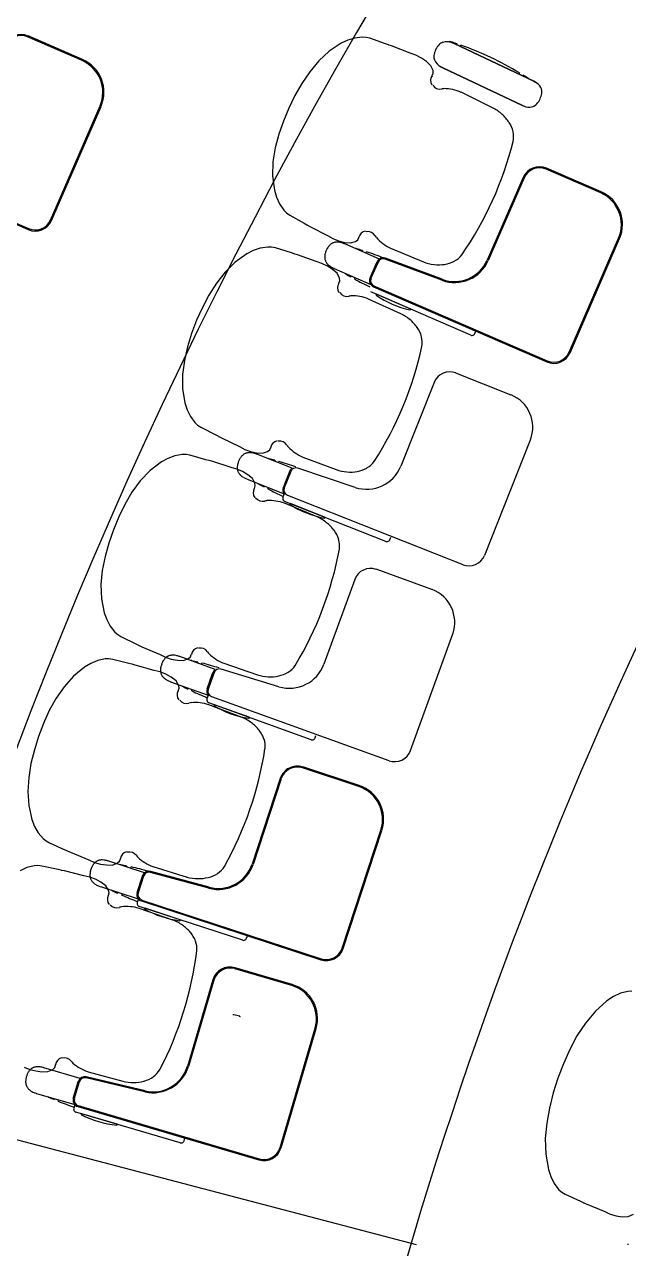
# Model space of a CAD drawing. Extents: x 324 to 2190, y 315 to 1855.
# Drawn here: x 763.3 to 817.8, y 1452 to 1562.4 of the extents above; entities that cross this region are included whole.
import ezdxf

# ---------------------------------------------------------------- set-up
doc = ezdxf.new("R2010")
doc.units = 0
doc.header["$LTSCALE"] = 48
doc.header["$MEASUREMENT"] = 0
doc.layers.add('first flr', color=8, linetype='CONTINUOUS')

msp = doc.modelspace()

# ---------------------------------------------------------------- linework, layer by layer
at = {"layer": 'first flr'}
for p, q in [((768.55, 1559.28), (763.63, 1561.41)), ((768.51, 1559.19), (763.59, 1561.33)), ((802.28, 1560.72), (802.24, 1560.63)), ((802.59, 1560.47), (802.64, 1560.59)), ((807.93, 1558.09), (807.87, 1557.97)), ((808.22, 1557.8), (808.26, 1557.89)), ((805.57, 1554.91), (802.69, 1556.33)), ((765.66, 1544.81), (770.12, 1555.1)), ((765.74, 1544.77), (770.21, 1555.06)), ((808.35, 1555.08), (808.2, 1555.15)), ((748.02, 1550.72), (763.64, 1543.94)), ((748.06, 1550.81), (763.67, 1544.03)), ((815.27, 1547.26), (810.35, 1549.4)), ((815.31, 1547.35), (810.38, 1549.48)), ((808.28, 1548.65), (805.03, 1541.19)), ((808.36, 1548.61), (805.12, 1541.15)), ((795.31, 1541.29), (792.18, 1542.65)), ((812.42, 1532.88), (816.88, 1543.17)), ((812.5, 1532.84), (816.97, 1543.13)), ((793.77, 1542.06), (793.74, 1541.97)), ((794.09, 1541.82), (794.14, 1541.94)), ((796.31, 1542.27), (799.28, 1541.03)), ((791.22, 1540.44), (794.53, 1539)), ((795.1, 1541.04), (794.47, 1539.58)), ((795.19, 1541.01), (794.55, 1539.55)), ((800.94, 1539.37), (795.83, 1541.28)), ((800.97, 1539.46), (795.87, 1541.37)), ((792.78, 1539.76), (792.74, 1539.68)), ((793.08, 1539.49), (793.13, 1539.61)), ((803.54, 1534.42), (794.54, 1538.33)), ((794.78, 1538.79), (810.39, 1532.01)), ((794.82, 1538.88), (810.43, 1532.1)), ((797.25, 1536.36), (794.32, 1537.68)), ((795.02, 1538.09), (795, 1538.06)), ((798.09, 1536.79), (795.05, 1538.11)), ((798.09, 1536.72), (798.1, 1536.75)), ((803.91, 1534.57), (804.01, 1534.79)), ((807.19, 1529.02), (802.2, 1531)), ((800.24, 1530.16), (797.24, 1522.59)), ((804.8, 1514.56), (808.93, 1524.99)), ((787.43, 1522.42), (784.26, 1523.68)), ((785.87, 1523.14), (785.84, 1523.05)), ((786.19, 1522.91), (786.24, 1523.03)), ((788.4, 1523.43), (791.4, 1522.29)), ((787.32, 1522.13), (786.73, 1520.65)), ((793.12, 1520.68), (787.95, 1522.43)), ((783.37, 1521.44), (786.72, 1520.11)), ((784.95, 1520.81), (784.91, 1520.73)), ((785.26, 1520.55), (785.31, 1520.67)), ((786.72, 1520.1), (786.6, 1519.8)), ((795.88, 1515.82), (786.76, 1519.43)), ((787.02, 1519.99), (802.84, 1513.72)), ((789.71, 1518.02), (786.74, 1519.26)), ((787.24, 1519.21), (787.23, 1519.18)), ((790.35, 1518.01), (787.28, 1519.23)), ((790.35, 1517.94), (790.37, 1517.97)), ((796.24, 1515.97), (796.33, 1516.2)), ((798.64, 1452.37), (566.36, 1513.34)), ((800.05, 1511.47), (795.01, 1513.3)), ((793.08, 1512.39), (790.31, 1504.74)), ((798.11, 1496.94), (801.92, 1507.49)), ((780.5, 1504.27), (777.3, 1505.43)), ((778.93, 1504.94), (778.89, 1504.85)), ((779.26, 1504.72), (779.3, 1504.84)), ((780.41, 1503.98), (779.86, 1502.48)), ((786.25, 1502.7), (781.03, 1504.29)), ((781.27, 1504.82), (784.31, 1503.78)), ((776.48, 1503.16), (779.87, 1501.94)), ((778.07, 1502.58), (778.04, 1502.5)), ((778.39, 1502.33), (778.44, 1502.45)), ((779.87, 1501.93), (779.76, 1501.62)), ((780.17, 1501.83), (796.17, 1496.04)), ((782.92, 1499.94), (779.92, 1501.08)), ((789.15, 1497.92), (779.93, 1501.26)), ((780.41, 1501.06), (780.4, 1501.02)), ((783.56, 1499.95), (780.45, 1501.07)), ((783.57, 1499.87), (783.58, 1499.91)), ((789.51, 1498.09), (789.59, 1498.32)), ((793.46, 1493.71), (788.36, 1495.38)), ((793.49, 1493.79), (788.39, 1495.47)), ((786.37, 1494.44), (783.83, 1486.71)), ((786.46, 1494.41), (783.92, 1486.68)), ((791.95, 1479.13), (795.45, 1489.78)), ((792.04, 1479.1), (795.54, 1489.75)), ((774.14, 1485.91), (770.9, 1486.98)), ((772.54, 1486.53), (772.51, 1486.45)), ((772.88, 1486.33), (772.92, 1486.45)), ((774.89, 1486.49), (777.96, 1485.54)), ((773.96, 1485.65), (773.46, 1484.13)), ((774.05, 1485.62), (773.55, 1484.1)), ((779.93, 1484.52), (774.66, 1485.95)), ((779.95, 1484.61), (774.69, 1486.04)), ((770.15, 1484.68), (773.57, 1483.56)), ((771.76, 1484.16), (771.73, 1484.07)), ((772.09, 1483.91), (772.13, 1484.04)), ((773.58, 1483.56), (773.47, 1483.25)), ((773.85, 1483.38), (790.02, 1478.07)), ((773.88, 1483.46), (790.05, 1478.16)), ((782.98, 1479.84), (773.65, 1482.89)), ((776.68, 1481.66), (773.65, 1482.71)), ((774.15, 1482.7), (774.13, 1482.66)), ((777.33, 1481.69), (774.18, 1482.72)), ((777.33, 1481.61), (777.35, 1481.65)), ((783.33, 1480.01), (783.4, 1480.24)), ((787.41, 1475.75), (782.26, 1477.27)), ((787.44, 1475.84), (782.29, 1477.35)), ((780.3, 1476.27), (778, 1468.46)), ((780.39, 1476.24), (778.09, 1468.44)), ((782.72, 1473), (782.69, 1472.91)), ((786.35, 1461.13), (789.51, 1471.89)), ((786.44, 1461.1), (789.6, 1471.86)), ((768.33, 1467.37), (765.06, 1468.34)), ((774.18, 1466.25), (768.88, 1467.52)), ((769.06, 1467.97), (772.16, 1467.12)), ((768.16, 1467.1), (767.71, 1465.57)), ((768.25, 1467.07), (767.8, 1465.55)), ((774.16, 1466.16), (768.86, 1467.43)), ((764.38, 1466.02), (767.84, 1465.01)), ((766.01, 1465.54), (765.98, 1465.46)), ((766.34, 1465.31), (766.38, 1465.44)), ((767.84, 1465), (767.75, 1464.69)), ((777.35, 1461.57), (767.94, 1464.34)), ((768.12, 1464.83), (784.45, 1460.02)), ((768.15, 1464.92), (784.47, 1460.11)), ((768.44, 1464.16), (768.43, 1464.12)), ((771.65, 1463.25), (768.47, 1464.18)), ((771.66, 1463.17), (771.67, 1463.21)), ((777.7, 1461.76), (777.77, 1461.99))]:
    msp.add_line(p, q, dxfattribs=at)
at = {"layer": 'first flr', "linetype": 'Continuous'}
for p, q in [((818.06, 1475.24), (817.71, 1475.22)), ((815.82, 1474.37), (814.78, 1473.45)), ((816.41, 1474.75), (815.82, 1474.37)), ((817.04, 1475.05), (816.41, 1474.75)), ((817.71, 1475.22), (817.04, 1475.05)), ((814.78, 1473.45), (813.88, 1472.37)), ((813.88, 1472.37), (813.12, 1471.2)), ((813.12, 1471.2), (812.47, 1469.97)), ((812.47, 1469.97), (811.9, 1468.69)), ((811.9, 1468.69), (811.41, 1467.39)), ((811.41, 1467.39), (810.98, 1466.06)), ((810.98, 1466.06), (810.64, 1464.7)), ((810.64, 1464.7), (810.39, 1463.33)), ((810.39, 1463.33), (810.26, 1461.94)), ((810.26, 1461.94), (810.3, 1460.54)), ((810.3, 1460.54), (810.55, 1459.17)), ((810.55, 1459.17), (810.77, 1458.51)), ((810.77, 1458.51), (811.08, 1457.88)), ((811.08, 1457.88), (811.5, 1457.33)), ((811.5, 1457.33), (811.77, 1457.1)), ((811.77, 1457.1), (812.06, 1456.92)), ((812.06, 1456.92), (813.44, 1456.29)), ((813.44, 1456.29), (813.68, 1456.17)), ((813.68, 1456.17), (813.7, 1456.16)), ((813.7, 1456.16), (813.73, 1456.15)), ((813.73, 1456.15), (813.95, 1456.05)), ((813.95, 1456.05), (815.62, 1455.36)), ((815.62, 1455.36), (816.12, 1455.13)), ((816.12, 1455.13), (816.65, 1454.97)), ((816.65, 1454.97), (817.2, 1454.9)), ((817.2, 1454.9), (817.75, 1454.91)), ((817.75, 1454.91), (818.21, 1455.13))]:
    msp.add_line(p, q, dxfattribs=at)
for points in [[(800.06, 1557.82), (800.07, 1557.84), (800.16, 1558.05), (800.15, 1558.29), (799.94, 1558.73), (799.55, 1559.11), (799.1, 1559.42), (798.6, 1559.67), (798.08, 1559.85), (796.41, 1560.51), (796.17, 1560.59), (796.12, 1560.61), (795.87, 1560.7), (794.44, 1561.2), (794.11, 1561.28), (793.76, 1561.3), (793.09, 1561.22), (792.45, 1561.03), (791.86, 1560.75), (790.78, 1560.03), (789.84, 1559.16), (789.03, 1558.18), (788.32, 1557.13), (787.69, 1556.04), (787.14, 1554.9), (786.65, 1553.73), (786.24, 1552.54), (785.91, 1551.31), (785.71, 1550.06), (785.68, 1548.78), (785.85, 1547.49), (786.03, 1546.86), (786.3, 1546.26), (786.69, 1545.7), (786.93, 1545.45), (787.22, 1545.26), (788.53, 1544.51), (788.76, 1544.38), (788.78, 1544.37), (788.81, 1544.35), (789.03, 1544.23), (790.63, 1543.4), (791.1, 1543.13), (791.62, 1542.93), (792.15, 1542.79), (792.69, 1542.74), (793.16, 1542.88), (793.35, 1543.02), (793.45, 1543.23), (793.45, 1543.26)], [(801.88, 1560.79), (802.05, 1560.72), (809.23, 1557.32), (809.38, 1557.25)], [(809.38, 1557.25), (809.23, 1557.32), (802.05, 1560.72), (801.88, 1560.79)], [(808.2, 1555.15), (801.02, 1558.54), (800.86, 1558.63)], [(800.86, 1558.63), (801.02, 1558.54), (808.2, 1555.15), (808.35, 1555.08)], [(791.65, 1539.1), (791.66, 1539.11), (791.75, 1539.33), (791.72, 1539.56), (791.5, 1540), (791.09, 1540.36), (790.63, 1540.66), (790.13, 1540.9), (789.61, 1541.06), (787.91, 1541.66), (787.67, 1541.74), (787.62, 1541.76), (787.37, 1541.84), (785.93, 1542.29), (785.59, 1542.36), (785.24, 1542.37), (784.57, 1542.27), (783.94, 1542.06), (783.36, 1541.76), (782.3, 1541.01), (781.39, 1540.11), (780.61, 1539.1), (779.94, 1538.03), (779.35, 1536.91), (778.83, 1535.76), (778.38, 1534.58), (778, 1533.37), (777.72, 1532.14), (777.56, 1530.88), (777.56, 1529.6), (777.77, 1528.32), (777.98, 1527.69), (778.27, 1527.09), (778.67, 1526.55), (778.92, 1526.31), (779.21, 1526.12), (780.55, 1525.42), (780.79, 1525.3), (780.81, 1525.29), (780.83, 1525.27), (781.06, 1525.16), (782.68, 1524.38), (783.17, 1524.12), (783.69, 1523.93), (784.22, 1523.82), (784.77, 1523.78), (785.23, 1523.94), (785.42, 1524.09), (785.51, 1524.3), (785.51, 1524.32)], [(794.47, 1539.58), (795.05, 1540.92), (795.1, 1541.04)], [(784.03, 1520.59), (784.04, 1520.6), (784.12, 1520.82), (784.09, 1521.06), (783.86, 1521.49), (783.44, 1521.83), (782.97, 1522.12), (782.46, 1522.34), (781.93, 1522.48), (780.21, 1523.04), (779.97, 1523.1), (779.92, 1523.12), (779.66, 1523.19), (778.21, 1523.6), (777.87, 1523.66), (777.52, 1523.66), (776.86, 1523.54), (776.24, 1523.3), (775.66, 1522.99), (774.63, 1522.21), (773.75, 1521.28), (773, 1520.25), (772.36, 1519.16), (771.8, 1518.02), (771.32, 1516.85), (770.9, 1515.66), (770.57, 1514.44), (770.32, 1513.2), (770.2, 1511.93), (770.25, 1510.65), (770.5, 1509.38), (770.72, 1508.76), (771.03, 1508.17), (771.45, 1507.64), (771.71, 1507.41), (772, 1507.23), (773.36, 1506.57), (773.6, 1506.46), (773.63, 1506.44), (773.65, 1506.43), (773.88, 1506.32), (775.53, 1505.6), (776.02, 1505.36), (776.54, 1505.18), (777.09, 1505.09), (777.63, 1505.07), (778.09, 1505.24), (778.27, 1505.39), (778.35, 1505.61), (778.36, 1505.63)], [(786.65, 1520.69), (787.19, 1522.05), (787.23, 1522.17)], [(777.16, 1502.33), (777.17, 1502.35), (777.25, 1502.57), (777.21, 1502.8), (776.97, 1503.23), (776.53, 1503.56), (776.06, 1503.83), (775.54, 1504.04), (775.01, 1504.16), (773.28, 1504.66), (773.03, 1504.73), (772.98, 1504.74), (772.72, 1504.8), (771.26, 1505.16), (770.91, 1505.22), (770.57, 1505.21), (769.91, 1505.07), (769.29, 1504.81), (768.72, 1504.48), (767.72, 1503.66), (766.87, 1502.71), (766.15, 1501.66), (765.54, 1500.55), (765.02, 1499.39), (764.57, 1498.21), (764.2, 1497.01), (763.89, 1495.78), (763.69, 1494.53), (763.61, 1493.26), (763.69, 1491.98), (763.98, 1490.72), (764.22, 1490.11), (764.55, 1489.53), (764.98, 1489.01), (765.25, 1488.79), (765.55, 1488.62), (766.93, 1488), (767.17, 1487.89), (767.2, 1487.88), (767.22, 1487.87), (767.45, 1487.77), (769.12, 1487.09), (769.62, 1486.86), (770.15, 1486.71), (770.7, 1486.63), (771.24, 1486.62), (771.7, 1486.81), (771.87, 1486.97), (771.95, 1487.19), (771.95, 1487.21)], [(779.78, 1502.51), (780.27, 1503.89), (780.32, 1504.01)], [(770.86, 1483.87), (770.87, 1483.89), (770.93, 1484.11), (770.89, 1484.35), (770.63, 1484.76), (770.19, 1485.09), (769.7, 1485.34), (769.19, 1485.53), (768.65, 1485.64), (766.9, 1486.09), (766.65, 1486.14), (766.6, 1486.15), (766.34, 1486.21), (764.87, 1486.53), (764.52, 1486.57), (764.18, 1486.55), (763.52, 1486.39), (762.91, 1486.11)], [(773.46, 1484.13), (773.92, 1485.52), (773.96, 1485.65)], [(763.28, 1468.4), (763.79, 1468.19), (764.32, 1468.05), (764.87, 1467.98), (765.42, 1468), (765.86, 1468.19), (766.03, 1468.36), (766.1, 1468.58), (766.11, 1468.6)], [(767.71, 1465.57), (768.13, 1466.98), (768.16, 1467.1)]]:
    msp.add_lwpolyline(points, dxfattribs=at)
at = {"layer": 'first flr'}
for centre, radius, start, end in [((1177.15, 1339.99), 443.34, 149.0055, 210.6408), ((762.99, 1559.94), 1.6, 66.5288, 156.5288), ((763, 1559.92), 1.53, 67.2077, 155.85), ((801.97, 1559.43), 1.76, 136.4432, 172.945), ((801.97, 1559.43), 1.76, 136.4432, 172.945), ((801.32, 1560), 0.894, 110.0017, 134.7183), ((801.32, 1560), 0.894, 110.0017, 134.7183), ((801.38, 1559.66), 1.23, 66.028, 107.0495), ((801.38, 1559.66), 1.23, 66.028, 107.0495), ((801.66, 1560.59), 0.32, 72.0618, 113.985), ((792.51, 1532.32), 30.03, 71.0191, 72.0618), ((792.51, 1532.32), 30.03, 59.1104, 70.2777), ((767.23, 1556.32), 3.14, 337.0561, 66.0014), ((767.27, 1556.34), 3.2, 336.5305, 66.527), ((801.11, 1559.56), 0.894, 174.6698, 199.3864), ((801.11, 1559.56), 0.894, 174.6698, 199.3864), ((801.41, 1559.73), 1.23, 202.3386, 243.3601), ((801.41, 1559.73), 1.23, 202.3386, 243.3601), ((800.63, 1557.41), 0.706, 144.4777, 214.1885), ((800.77, 1557.39), 0.768, 212.0164, 281.7271), ((792.51, 1532.32), 30.03, 57.3264, 58.3691), ((808.55, 1557.33), 0.32, 39.0623, 57.3264), ((808.82, 1556.19), 1.19, 28.9945, 62.4755), ((808.82, 1556.19), 1.19, 28.9945, 62.4755), ((1177.15, 1339.99), 395.34, 146.7461, 168.4711), ((801.21, 1555.11), 1.55, 93.0991, 100.2582), ((801.09, 1552.7), 3.96, 66.2409, 89.5264), ((808.06, 1556.55), 1.92, 319.2908, 350.0951), ((808.06, 1556.55), 1.92, 319.2908, 350.0951), ((809.07, 1556.37), 0.895, 350.1944, 26.4771), ((809.07, 1556.37), 0.895, 350.1944, 26.4771), ((803.81, 1551.57), 3.77, 47.2444, 62.3014), ((808.82, 1556.18), 1.19, 246.9131, 280.3884), ((808.82, 1556.18), 1.19, 246.9131, 280.3884), ((808.83, 1555.88), 0.895, 282.9051, 319.1904), ((808.83, 1555.88), 0.895, 282.9051, 319.1904), ((804.12, 1551.79), 3.4, 32.4324, 48.4718), ((804.68, 1552.12), 2.76, 13.6941, 32.9305), ((805.41, 1552.31), 2, 347.8032, 13.416), ((776.81, 1559.58), 31.51, 325.3623, 345.8606), ((809.74, 1548.01), 1.6, 66.5288, 156.5288), ((809.75, 1547.99), 1.53, 67.2077, 155.85), ((813.99, 1544.39), 3.14, 337.0561, 66.0014), ((814.03, 1544.41), 3.2, 336.5305, 66.527), ((764.26, 1545.44), 1.53, 247.2077, 335.85), ((764.27, 1545.41), 1.6, 246.5288, 336.5288), ((794.14, 1543.09), 0.706, 97.0344, 166.7452), ((794.25, 1543), 0.768, 29.4957, 99.2065), ((791.51, 1541.86), 0.966, 124.0819, 130.7718), ((791.49, 1541.88), 0.935, 117.1535, 124.1774), ((791.46, 1541.94), 0.867, 109.593, 117.1088), ((791.47, 1541.93), 0.886, 102.1417, 109.5104), ((791.49, 1541.81), 1, 95.4757, 102.1041), ((791.5, 1541.73), 1.08, 89.4859, 95.5674), ((791.5, 1541.59), 1.23, 84.0212, 89.3603), ((791.47, 1541.33), 1.48, 74.6155, 84.0695), ((791, 1539.8), 3.09, 68.2446, 73.7451), ((791.91, 1542.07), 0.642, 65.1734, 68.7109), ((796.25, 1544.18), 1.55, 210.9646, 218.1238), ((797.99, 1545.86), 3.96, 221.6965, 244.9819), ((791.64, 1541.45), 1.26, 170.5701, 175.8727), ((791.4, 1541.47), 1.02, 175.9051, 182.1656), ((791.71, 1541.44), 1.34, 165.3554, 170.7604), ((792.81, 1541.1), 2.49, 157.3951, 164.1301), ((792.78, 1541.03), 2.49, 148.9275, 155.6625), ((791.78, 1541.6), 1.34, 142.2972, 147.7022), ((791.72, 1541.65), 1.26, 137.1849, 142.4875), ((791.55, 1541.82), 1.02, 130.892, 137.1525), ((793.16, 1541.91), 0.32, 73.8965, 91.3127), ((784.92, 1513.36), 30.03, 72.8538, 73.8965), ((784.92, 1513.36), 30.03, 69.028, 72.1124), ((801.13, 1542.86), 2, 297.8069, 323.4197), ((791.34, 1541.47), 0.966, 182.2858, 188.9757), ((791.31, 1541.46), 0.935, 188.8802, 195.9041), ((791.25, 1541.45), 0.867, 195.9488, 203.4646), ((791.26, 1541.46), 0.886, 203.5472, 210.9159), ((791.36, 1541.51), 1, 210.9535, 217.5819), ((791.43, 1541.56), 1.08, 217.4902, 223.5717), ((791.53, 1541.66), 1.23, 223.6973, 229.0364), ((791.7, 1541.86), 1.48, 228.9881, 238.4421), ((792.5, 1543.25), 3.09, 239.3125, 244.813), ((791.46, 1541.03), 0.642, 244.3472, 247.8847), ((795.66, 1540.8), 0.601, 69.5288, 156.5288), ((795.66, 1540.8), 0.601, 125.5164, 156.5288), ((795.65, 1540.8), 0.508, 69.5288, 156.5288), ((800.63, 1544.55), 3.77, 248.9215, 263.9785), ((800.67, 1544.17), 3.4, 262.7511, 278.7904), ((802.08, 1542.5), 3.33, 250.0683, 335.9893), ((802.09, 1542.46), 3.2, 249.5305, 336.5271), ((800.79, 1543.54), 2.76, 278.2923, 297.5288), ((792.43, 1540.23), 0.32, 221.8102, 239.1611), ((807.66, 1565.74), 30.03, 239.1611, 240.2038), ((807.66, 1565.74), 30.03, 240.9452, 243.8622), ((795.02, 1539.34), 0.601, 156.5288, 246.5288), ((795.02, 1539.34), 0.601, 156.5288, 214.4237), ((795.02, 1539.34), 0.508, 156.5288, 246.5288), ((792.23, 1538.7), 0.706, 146.3124, 216.0232), ((792.38, 1538.69), 0.768, 213.8511, 283.5619), ((792.88, 1536.42), 1.55, 94.9338, 102.093), ((792.84, 1534.01), 3.96, 68.0757, 91.3611), ((795.03, 1538.05), 0.028, 157.5288, 235.6723), ((799.98, 1545.3), 8.81, 235.6723, 257.3853), ((795.04, 1538.08), 0.028, 66.5288, 157.5288), ((795.6, 1532.96), 3.77, 49.0791, 64.1361), ((798.06, 1536.73), 0.028, 257.3853, 335.5288), ((798.08, 1536.76), 0.028, 335.5288, 66.5288), ((795.9, 1533.2), 3.4, 34.2672, 50.3065), ((796.45, 1533.54), 2.76, 15.5288, 34.7653), ((797.17, 1533.75), 2, 349.6379, 15.2507), ((803.65, 1534.7), 0.304, 248.4173, 276.2067), ((803.65, 1534.69), 0.286, 280.9212, 335.5054), ((768.36, 1540.11), 31.51, 327.197, 347.6953), ((811.03, 1533.48), 1.6, 246.5288, 336.5288), ((811.02, 1533.51), 1.53, 247.2077, 335.85), ((801.65, 1529.58), 1.53, 69.0424, 157.6847), ((806, 1526.12), 3.14, 338.8909, 67.8361), ((786.2, 1524.18), 0.706, 98.8691, 168.5799), ((786.32, 1524.1), 0.768, 31.3305, 101.0412), ((788.28, 1525.34), 1.55, 212.7994, 219.9585), ((789.96, 1527.07), 3.96, 223.5312, 246.8167), ((783.83, 1522.46), 1.34, 167.1901, 172.5951), ((784.94, 1522.15), 2.49, 159.2299, 165.9648), ((784.91, 1522.08), 2.49, 150.7622, 157.4972), ((783.89, 1522.62), 1.34, 144.132, 149.537), ((783.83, 1522.67), 1.26, 139.0196, 144.3223), ((783.65, 1522.82), 1.02, 132.7267, 138.9873), ((783.61, 1522.86), 0.966, 125.9166, 132.6065), ((783.6, 1522.89), 0.935, 118.9882, 126.0121), ((783.56, 1522.95), 0.867, 111.4278, 118.9435), ((783.57, 1522.93), 0.886, 103.9764, 111.3451), ((783.6, 1522.82), 1, 97.3104, 103.9388), ((783.61, 1522.74), 1.08, 91.3206, 97.4021), ((783.61, 1522.6), 1.23, 85.8559, 91.1951), ((783.59, 1522.34), 1.48, 76.4502, 85.9042), ((783.17, 1520.79), 3.09, 70.0794, 75.5798), ((784.01, 1523.09), 0.642, 67.0081, 70.5456), ((785.26, 1522.97), 0.32, 75.7312, 93.1474), ((777.94, 1494.17), 30.03, 74.6885, 75.7312), ((777.94, 1494.17), 30.03, 70.8628, 73.9472), ((793.2, 1524.18), 2, 299.6416, 325.2544), ((783.75, 1522.46), 1.26, 172.4048, 177.7075), ((783.51, 1522.47), 1.02, 177.7398, 184.0004), ((783.46, 1522.47), 0.966, 184.1205, 190.8105), ((783.43, 1522.47), 0.935, 190.715, 197.7389), ((783.36, 1522.45), 0.867, 197.7836, 205.2993), ((783.38, 1522.45), 0.886, 205.382, 212.7507), ((783.48, 1522.52), 1, 212.7883, 219.4167), ((783.54, 1522.57), 1.08, 219.325, 225.4064), ((783.64, 1522.67), 1.23, 225.532, 230.8711), ((783.8, 1522.87), 1.48, 230.8229, 240.2769), ((787.79, 1521.94), 0.601, 127.3512, 158.3635), ((787.79, 1521.94), 0.508, 71.3636, 158.3636), ((792.65, 1525.85), 3.77, 250.7562, 265.8132), ((792.69, 1525.47), 3.4, 264.5858, 280.6252), ((794.15, 1523.85), 3.33, 251.9031, 337.8241), ((792.83, 1524.84), 2.76, 280.1271, 299.3635), ((784.56, 1524.29), 3.09, 241.1473, 246.6477), ((783.59, 1522.04), 0.642, 246.1819, 249.7194), ((784.63, 1520.21), 0.706, 148.1013, 217.8121), ((784.59, 1521.27), 0.32, 223.645, 240.9958), ((798.99, 1547.25), 30.03, 240.9958, 242.0385), ((798.99, 1547.25), 30.03, 242.7799, 245.697), ((787.2, 1520.46), 0.601, 158.3635, 216.2584), ((787.2, 1520.46), 0.508, 158.3635, 248.3635), ((784.77, 1520.2), 0.768, 215.64, 285.3507), ((785.34, 1517.95), 1.55, 96.7227, 103.8818), ((785.38, 1515.54), 3.96, 69.8645, 93.15), ((786.86, 1519.7), 0.275, 158.1327, 219.624), ((786.85, 1519.68), 0.261, 216.3335, 248.8272), ((787.25, 1519.17), 0.028, 159.3635, 237.507), ((787.27, 1519.2), 0.028, 68.3635, 159.3635), ((791.97, 1526.58), 8.81, 237.507, 259.2201), ((788.17, 1514.58), 3.77, 50.868, 65.925), ((790.33, 1517.95), 0.028, 259.2201, 337.3635), ((790.34, 1517.98), 0.028, 337.3635, 68.3635), ((788.46, 1514.83), 3.4, 36.056, 52.0954), ((789, 1515.18), 2.76, 17.3177, 36.5542), ((760.72, 1520.87), 31.51, 328.9859, 349.4842), ((789.72, 1515.42), 2, 351.4268, 17.0396), ((795.98, 1516.1), 0.304, 250.2521, 278.0414), ((795.98, 1516.08), 0.286, 282.7559, 337.3402), ((803.38, 1515.14), 1.53, 249.0424, 337.6847), ((794.51, 1511.85), 1.53, 70.7854, 159.4277), ((798.96, 1508.53), 3.14, 340.6339, 69.5791), ((779.05, 1505.51), 0.706, 100.658, 170.3688), ((779.17, 1505.43), 0.768, 33.1193, 102.8301), ((776.97, 1504.36), 1.34, 145.875, 151.28), ((776.91, 1504.41), 1.26, 140.7626, 146.0653), ((776.72, 1504.56), 1.02, 134.4697, 140.7303), ((776.68, 1504.59), 0.966, 127.6596, 134.3495), ((776.66, 1504.62), 0.935, 120.7312, 127.7551), ((776.63, 1504.68), 0.867, 113.1708, 120.6865), ((776.63, 1504.66), 0.886, 105.7194, 113.0881), ((776.66, 1504.55), 1, 99.0534, 105.6818), ((776.68, 1504.47), 1.08, 93.0636, 99.1451), ((776.68, 1504.33), 1.23, 87.5989, 92.9381), ((776.67, 1504.07), 1.48, 78.1932, 87.6472), ((776.3, 1502.51), 3.09, 71.8224, 77.3228), ((777.07, 1504.83), 0.642, 68.7511, 72.2886), ((778.32, 1504.75), 0.32, 77.4742, 94.8904), ((771.88, 1475.74), 30.03, 76.4315, 77.4742), ((781.09, 1506.73), 1.55, 214.5882, 221.7474), ((782.72, 1508.51), 3.96, 225.3201, 248.6055), ((776.83, 1504.2), 1.26, 174.1478, 179.4505), ((776.59, 1504.2), 1.02, 179.4828, 185.7433), ((776.91, 1504.2), 1.34, 168.9331, 174.3381), ((776.54, 1504.2), 0.966, 185.8635, 192.5535), ((776.51, 1504.19), 0.935, 192.458, 199.4819), ((778.03, 1503.92), 2.49, 160.9729, 167.7078), ((778, 1503.85), 2.49, 152.5052, 159.2402), ((771.88, 1475.74), 30.03, 72.6058, 75.6902), ((780.88, 1503.8), 0.601, 129.0942, 160.1065), ((780.88, 1503.8), 0.508, 73.1066, 160.1066), ((785.66, 1506.38), 2.76, 281.9159, 301.1524), ((787.19, 1505.9), 3.33, 253.6461, 339.5671), ((786.04, 1505.72), 2, 301.4305, 327.0433), ((776.44, 1504.17), 0.867, 199.5266, 207.0423), ((776.46, 1504.18), 0.886, 207.125, 214.4937), ((776.55, 1504.24), 1, 214.5313, 221.1597), ((776.62, 1504.3), 1.08, 221.068, 227.1494), ((776.71, 1504.4), 1.23, 227.275, 232.6141), ((776.87, 1504.61), 1.48, 232.5659, 242.0199), ((777.58, 1506.05), 3.09, 242.8903, 248.3907), ((776.68, 1503.77), 0.642, 247.9249, 251.4624), ((785.44, 1507.38), 3.77, 252.5451, 267.6021), ((785.5, 1507), 3.4, 266.3747, 282.4141), ((777.77, 1501.98), 0.706, 149.8443, 219.5551), ((777.7, 1503.03), 0.32, 225.388, 242.7388), ((791.31, 1529.44), 30.03, 242.7388, 243.7815), ((791.31, 1529.44), 30.03, 244.5229, 247.44), ((780.34, 1502.3), 0.601, 160.1065, 218.0014), ((780.34, 1502.31), 0.508, 160.1065, 250.1065), ((777.91, 1501.97), 0.768, 217.383, 287.0937), ((778.56, 1499.74), 1.55, 98.4657, 105.6248), ((778.67, 1497.32), 3.96, 71.6075, 94.893), ((780.02, 1501.53), 0.275, 159.8757, 221.367), ((780.01, 1501.51), 0.261, 218.0764, 250.5702), ((780.43, 1501.01), 0.028, 161.1065, 239.25), ((780.44, 1501.05), 0.028, 70.1065, 161.1065), ((784.92, 1508.56), 8.81, 239.25, 260.9631), ((781.49, 1496.45), 3.77, 52.611, 67.668), ((783.54, 1499.88), 0.028, 260.9631, 339.1065), ((783.55, 1499.92), 0.028, 339.1065, 70.1065), ((781.77, 1496.71), 3.4, 37.799, 53.8384), ((782.29, 1497.08), 2.76, 19.0607, 38.2972), ((783.01, 1497.34), 2, 353.1698, 18.7826), ((789.25, 1498.21), 0.304, 251.9951, 279.7844), ((789.25, 1498.19), 0.286, 284.4989, 339.0832), ((753.85, 1501.91), 31.51, 330.7289, 351.2272), ((796.68, 1497.48), 1.53, 250.7854, 339.4277), ((787.89, 1493.94), 1.6, 71.8496, 161.8496), ((787.9, 1493.92), 1.53, 72.5284, 161.1707), ((792.45, 1490.73), 3.14, 342.3769, 71.3221), ((792.49, 1490.75), 3.2, 341.8513, 71.8478), ((772.65, 1487.11), 0.706, 102.401, 172.1118), ((772.77, 1487.03), 0.768, 34.8623, 104.5731), ((774.65, 1488.39), 1.55, 216.3312, 223.4904), ((771.65, 1485.42), 2.49, 154.2482, 160.9832), ((770.6, 1485.9), 1.34, 147.618, 153.0229), ((770.54, 1485.94), 1.26, 142.5056, 147.8083), ((770.35, 1486.09), 1.02, 136.2127, 142.4733), ((770.3, 1486.12), 0.966, 129.4026, 136.0925), ((770.29, 1486.15), 0.935, 122.4742, 129.4981), ((770.25, 1486.21), 0.867, 114.9138, 122.4295), ((770.26, 1486.19), 0.886, 107.4624, 114.8311), ((770.29, 1486.08), 1, 100.7964, 107.4248), ((770.31, 1486), 1.08, 94.8066, 100.8881), ((770.32, 1485.86), 1.23, 89.3419, 94.6811), ((770.31, 1485.6), 1.48, 79.9362, 89.3902), ((769.99, 1484.02), 3.09, 73.5654, 79.0658), ((770.69, 1486.37), 0.642, 70.4941, 74.0316), ((771.94, 1486.33), 0.32, 79.2172, 96.6334), ((766.38, 1457.14), 30.03, 78.1745, 79.2172), ((766.38, 1457.14), 30.03, 74.3488, 77.4332), ((776.22, 1490.22), 3.96, 227.0631, 250.3485), ((780.77, 1487.75), 3.33, 255.3891, 341.3101), ((780.79, 1487.71), 3.2, 254.8513, 341.8479), ((779.63, 1487.54), 2, 303.1735, 328.7863), ((770.55, 1485.73), 1.34, 170.6761, 176.0811), ((770.47, 1485.73), 1.26, 175.8908, 181.1935), ((770.23, 1485.73), 1.02, 181.2258, 187.4863), ((770.17, 1485.72), 0.966, 187.6065, 194.2965), ((771.67, 1485.49), 2.49, 162.7159, 169.4508), ((770.14, 1485.71), 0.935, 194.201, 201.2248), ((770.08, 1485.69), 0.867, 201.2696, 208.7853), ((770.1, 1485.7), 0.886, 208.868, 216.2367), ((770.19, 1485.77), 1, 216.2743, 222.9027), ((774.53, 1485.46), 0.601, 74.8495, 161.8495), ((774.53, 1485.46), 0.601, 130.8372, 161.8495), ((774.53, 1485.46), 0.508, 74.8496, 161.8496), ((778.98, 1489.17), 3.77, 254.2881, 269.3451), ((779.04, 1488.8), 3.4, 268.1177, 284.1571), ((779.23, 1488.18), 2.76, 283.6589, 302.8954), ((770.25, 1485.82), 1.08, 222.811, 228.8924), ((770.34, 1485.93), 1.23, 229.018, 234.3571), ((770.49, 1486.14), 1.48, 234.3089, 243.7629), ((771.16, 1487.6), 3.09, 244.6332, 250.1337), ((770.33, 1485.3), 0.642, 249.6679, 253.2054), ((771.37, 1484.59), 0.32, 227.131, 244.4818), ((784.17, 1511.4), 30.03, 244.4818, 245.5245), ((774.03, 1483.95), 0.601, 161.8495, 219.7444), ((774.03, 1483.95), 0.601, 161.8495, 251.8495), ((774.03, 1483.95), 0.508, 161.8495, 251.8495), ((771.48, 1483.54), 0.706, 151.5873, 221.2981), ((771.62, 1483.53), 0.768, 219.126, 288.8368), ((784.17, 1511.4), 30.03, 246.2659, 249.183), ((773.73, 1483.16), 0.275, 161.6187, 223.11), ((773.73, 1483.14), 0.261, 219.8194, 252.3132), ((772.33, 1481.33), 1.55, 100.2087, 107.3679), ((772.51, 1478.92), 3.96, 73.3506, 96.636), ((774.16, 1482.65), 0.028, 162.8495, 240.993), ((774.17, 1482.69), 0.028, 71.8495, 162.8495), ((778.42, 1490.34), 8.81, 240.993, 262.7061), ((775.36, 1478.13), 3.77, 54.354, 69.411), ((777.31, 1481.62), 0.028, 262.7061, 340.8495), ((777.32, 1481.66), 0.028, 340.8495, 71.8495), ((775.63, 1478.39), 3.4, 39.542, 55.5814), ((776.15, 1478.79), 2.76, 20.8037, 40.0402), ((776.85, 1479.06), 2, 354.9128, 20.5256), ((783.06, 1480.13), 0.304, 253.7381, 281.5274), ((783.06, 1480.11), 0.286, 286.2419, 340.8262), ((747.57, 1482.74), 31.51, 332.4719, 352.9702), ((790.52, 1479.6), 1.6, 251.8496, 341.8496), ((790.51, 1479.62), 1.53, 252.5284, 341.1707), ((781.83, 1475.82), 1.6, 73.5926, 163.5926), ((781.85, 1475.8), 1.53, 74.2714, 162.9138), ((786.49, 1472.75), 3.14, 344.1199, 73.0652), ((786.53, 1472.77), 3.2, 343.5943, 73.5908), ((782.13, 1472.78), 0.32, 80.1489, 97.5651), ((777.04, 1443.51), 30.03, 79.1062, 80.1489), ((766.81, 1468.53), 0.706, 104.144, 173.8548), ((766.93, 1468.45), 0.768, 36.6054, 106.3161), ((768.76, 1469.86), 1.55, 218.0742, 225.2334), ((770.28, 1471.74), 3.96, 228.8061, 252.0916), ((765.88, 1466.88), 2.49, 164.4589, 171.1939), ((765.86, 1466.81), 2.49, 155.9913, 162.7262), ((764.8, 1467.25), 1.34, 149.361, 154.766), ((764.73, 1467.29), 1.26, 144.2486, 149.5513), ((764.54, 1467.43), 1.02, 137.9557, 144.2163), ((764.49, 1467.47), 0.966, 131.1456, 137.8356), ((764.48, 1467.49), 0.935, 124.2172, 131.2411), ((764.44, 1467.55), 0.867, 116.6568, 124.1725), ((764.44, 1467.53), 0.886, 109.2054, 116.5741), ((764.48, 1467.42), 1, 102.5394, 109.1678), ((764.5, 1467.34), 1.08, 96.5497, 102.6311), ((764.51, 1467.2), 1.23, 91.0849, 96.4241), ((764.52, 1466.94), 1.48, 81.6792, 91.1332), ((764.24, 1465.36), 3.09, 75.3084, 80.8088), ((764.87, 1467.72), 0.642, 72.2371, 75.7746), ((768.74, 1466.93), 0.601, 76.5926, 163.5926), ((773.35, 1469.79), 2.76, 285.4019, 304.6384), ((774.9, 1469.41), 3.33, 257.1321, 343.0531), ((774.93, 1469.37), 3.2, 256.5943, 343.5909), ((773.77, 1469.16), 2, 304.9165, 330.5293), ((764.75, 1467.08), 1.34, 172.4191, 177.8241), ((764.67, 1467.08), 1.26, 177.6338, 182.9365), ((764.43, 1467.07), 1.02, 182.9688, 189.2294), ((764.38, 1467.06), 0.966, 189.3495, 196.0395), ((764.35, 1467.05), 0.935, 195.944, 202.9679), ((764.28, 1467.03), 0.867, 203.0126, 210.5283), ((764.3, 1467.04), 0.886, 210.611, 217.9797), ((764.39, 1467.11), 1, 218.0173, 224.6457), ((764.45, 1467.17), 1.08, 224.554, 230.6355), ((768.74, 1466.93), 0.601, 132.5802, 163.5926), ((768.74, 1466.93), 0.508, 76.5926, 163.5926), ((773.07, 1470.78), 3.77, 256.0311, 271.0881), ((773.15, 1470.4), 3.4, 269.8607, 285.9001), ((764.54, 1467.28), 1.23, 230.761, 236.1002), ((764.68, 1467.49), 1.48, 236.0519, 245.5059), ((765.31, 1468.97), 3.09, 246.3763, 251.8767), ((764.55, 1466.64), 0.642, 251.411, 254.9485), ((765.61, 1465.97), 0.32, 228.874, 246.2249), ((777.59, 1493.16), 30.03, 246.2249, 247.2676), ((777.59, 1493.16), 30.03, 248.0089, 250.926), ((768.29, 1465.4), 0.601, 163.5926, 221.4875), ((768.29, 1465.4), 0.601, 163.5926, 253.5926), ((768.29, 1465.4), 0.508, 163.5925, 253.5925), ((768.01, 1464.61), 0.275, 163.3617, 224.853), ((768.01, 1464.59), 0.261, 221.5625, 254.0562), ((768.45, 1464.12), 0.028, 164.5926, 242.736), ((768.46, 1464.15), 0.028, 73.5926, 164.5926), ((772.48, 1471.93), 8.81, 242.736, 264.4491), ((771.63, 1463.18), 0.028, 264.4491, 342.5926), ((771.64, 1463.22), 0.028, 342.5926, 73.5926), ((777.43, 1461.86), 0.304, 255.4811, 283.2704), ((777.43, 1461.84), 0.286, 287.9849, 342.5692), ((784.9, 1461.56), 1.6, 253.5926, 343.5926), ((784.89, 1461.58), 1.53, 254.2714, 342.9138), ((817.9, 1452.7), 0.32, 227.6958, 245.0467)]:
    msp.add_arc(centre, radius, start, end, dxfattribs=at)

doc.saveas('drawing.dxf')
